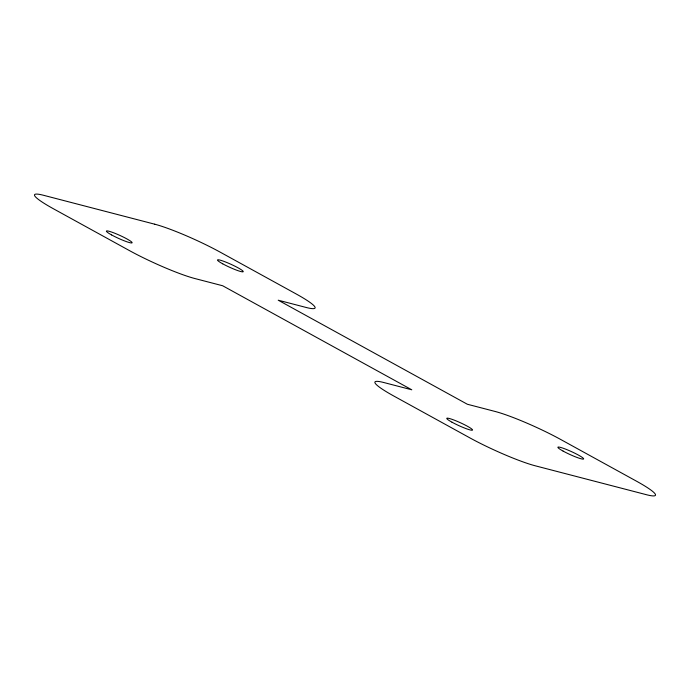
<?xml version="1.0" encoding="UTF-8"?>
<svg xmlns="http://www.w3.org/2000/svg" width="690" height="690" viewBox="0 0 690 690"><rect width="100%" height="100%" fill="white"/><g stroke="black" fill="none" stroke-linecap="round" stroke-linejoin="round"><path stroke-width="1.03" d="M154.724 224.198L43.599 195.305A51.5 5.917 24.5 0 0 53.639 208.889L129.28 250.505A51.5 5.917 24.5 0 0 194.882 278.536L222.663 285.755L411.775 389.798L383.994 382.571A51.5 5.917 24.5 0 0 394.033 396.155L469.674 437.771A51.5 5.917 24.5 0 0 535.276 465.802L646.401 494.695A51.5 5.917 24.5 0 0 636.361 481.111L560.72 439.496A51.5 5.917 24.5 0 0 495.118 411.464L467.337 404.245L278.225 300.202L306.006 307.43A51.5 5.917 24.5 0 0 295.967 293.845L220.326 252.23A51.5 5.917 24.5 0 0 154.724 224.198M451.993 422.202A14.162 1.63 24.5 0 0 472.46 430.137A14.162 1.63 24.5 0 0 454.451 420.227A14.162 1.63 24.5 0 0 451.993 422.202M563.118 451.096A14.162 1.63 24.5 0 0 583.585 459.031A14.162 1.63 24.5 0 0 565.576 449.121A14.162 1.63 24.5 0 0 563.118 451.096M222.723 263.822A14.162 1.63 24.5 0 0 243.19 271.757A14.162 1.63 24.5 0 0 225.173 261.846A14.162 1.63 24.5 0 0 222.723 263.822M111.599 234.928A14.162 1.63 24.5 0 0 132.066 242.863A14.162 1.63 24.5 0 0 114.048 232.953A14.162 1.63 24.5 0 0 111.599 234.928"/></g></svg>
